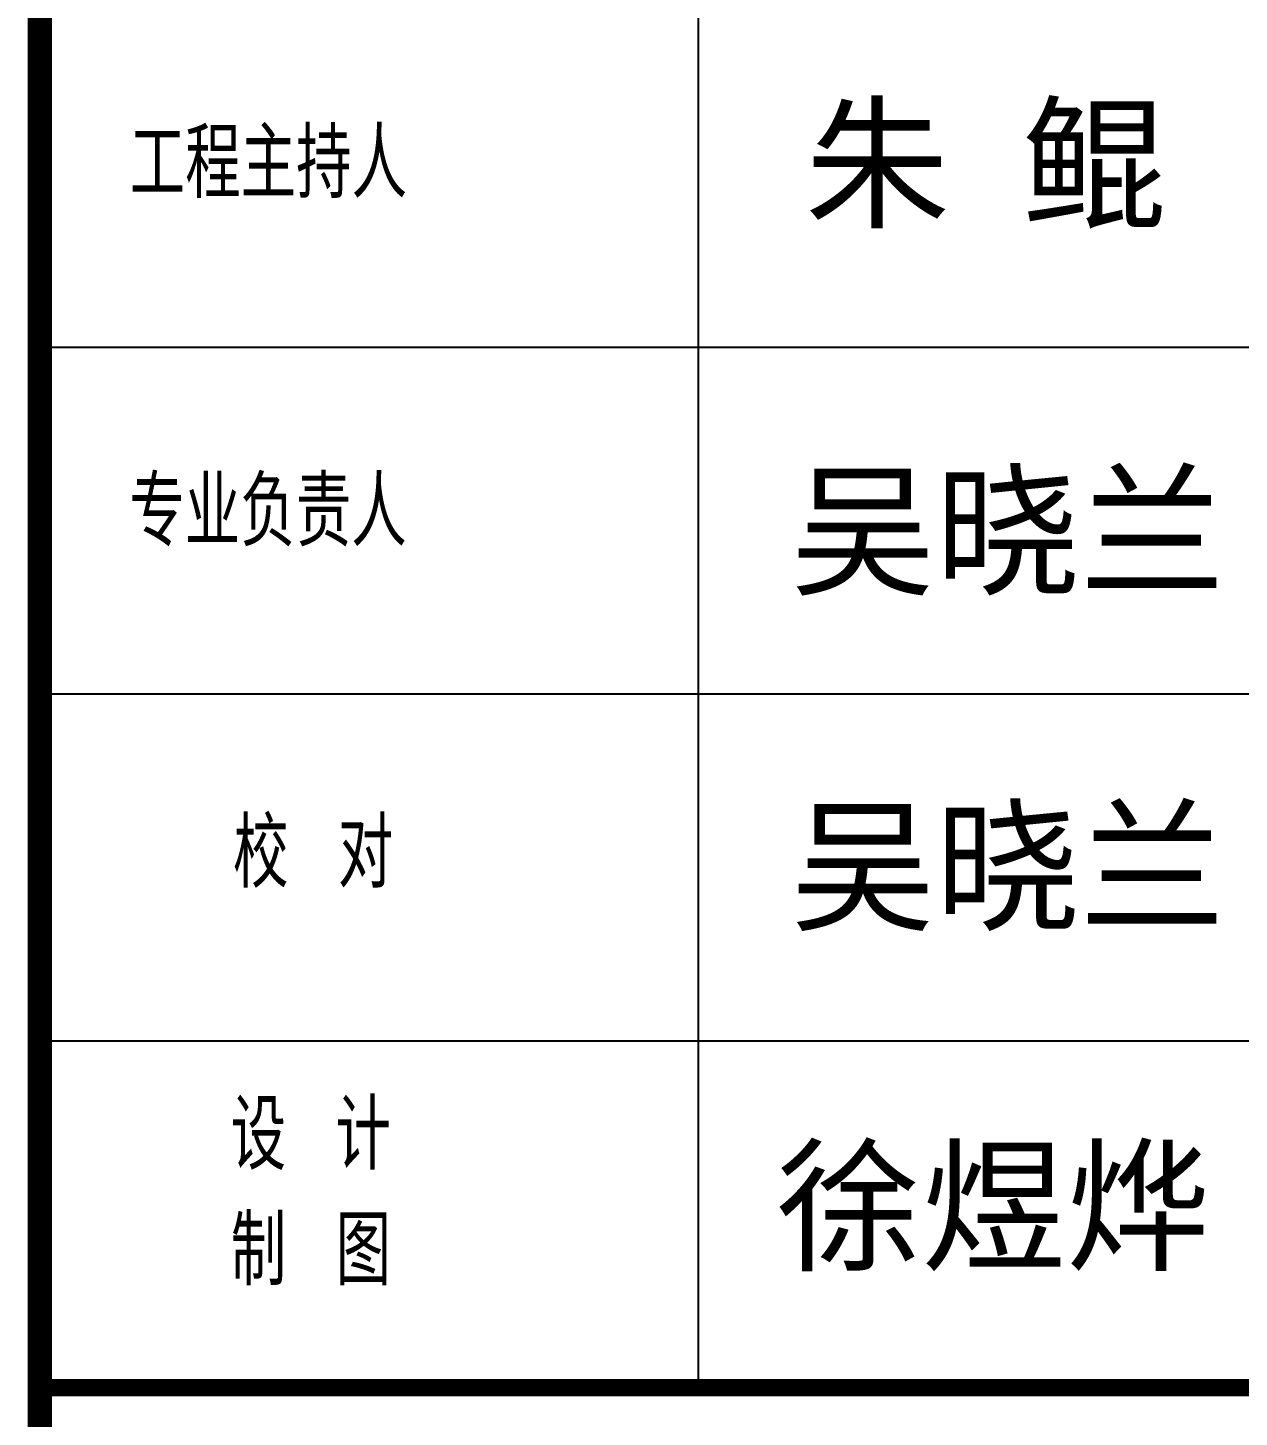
# Model space of a CAD drawing. Extents: x -417156 to 1571408, y 205758 to 1045562.
# Drawn here: x 1018327 to 1025316, y 902161 to 910172 of the extents above; entities that cross this region are included whole.
import ezdxf

# ---------------------------------------------------------------- set-up
doc = ezdxf.new("R2010")
doc.units = 0
doc.header["$LTSCALE"] = 1000
doc.header["$MEASUREMENT"] = 0
for name, color, linetype in [('PP-PM-TK', 7, 'CONTINUOUS'), ('PUB_TEXT', 7, 'CONTINUOUS'), ('PUB_TITLE', 4, 'CONTINUOUS'), ('签名', 255, 'CONTINUOUS')]:
    doc.layers.add(name, color=color, linetype=linetype)
doc.styles.add('-黑体', font='simhei.ttf', dxfattribs={"width": 0.8})
doc.styles.add('TQ', font='txt.shx', dxfattribs={"width": 0.8, "bigfont": 'hztxt.shx'})

msp = doc.modelspace()

# ---------------------------------------------------------------- linework, layer by layer
at = {"layer": 'PP-PM-TK', "color": 4}
for points, const_width in [([(1018396.7, 984603.1), (1018396.7, 869803.1)], 140), ([(1018396.7, 902331.3), (1029396.7, 902331.3)], 40)]:
    msp.add_lwpolyline(points, dxfattribs=dict(at, const_width=const_width))
at = {"layer": 'PUB_TITLE', "color": 4}
for p, q in [((1022196.6, 902331.3), (1022196.6, 916331.3)), ((1018396.7, 908331.3), (1029396.7, 908331.3)), ((1018396.7, 906331.3), (1029396.7, 906331.3)), ((1018396.7, 904331.3), (1029396.7, 904331.3)), ((1018396.7, 902331.3), (1029396.7, 902331.3))]:
    msp.add_line(p, q, dxfattribs=at)
at = {"layer": 'PUB_TITLE', "color": 4, "const_width": 100}
msp.add_lwpolyline([(1018396.7, 902331.3), (1029396.7, 902331.3)], dxfattribs=at)

# ---------------------------------------------------------------- texts
at = {"layer": 'PUB_TEXT', "color": 2, "char_height": 400, "width": 3359.661, "attachment_point": 1, "style": 'TQ'}
for s, insert in [('工程主持人', (1018914.9, 909590.4)), ('专业负责人', (1018912.8, 907582.5)), ('校 对', (1019510.8, 905614)), ('设 计 \\P制 图', (1019497.4, 903988.3))]:
    msp.add_mtext(s, dxfattribs=dict(at, insert=insert))
at = {"layer": '签名', "linetype": 'CONTINUOUS', "style": '-黑体'}
for s, p in [('朱 鲲', (1022809, 909082.2)), ('吴晓兰', (1022727.8, 906966.1)), ('吴晓兰', (1022727.8, 905031.9)), ('徐煜烨', (1022646.1, 903072.4))]:
    msp.add_text(s, height=612, dxfattribs=at).set_placement(p)

doc.saveas('drawing.dxf')
